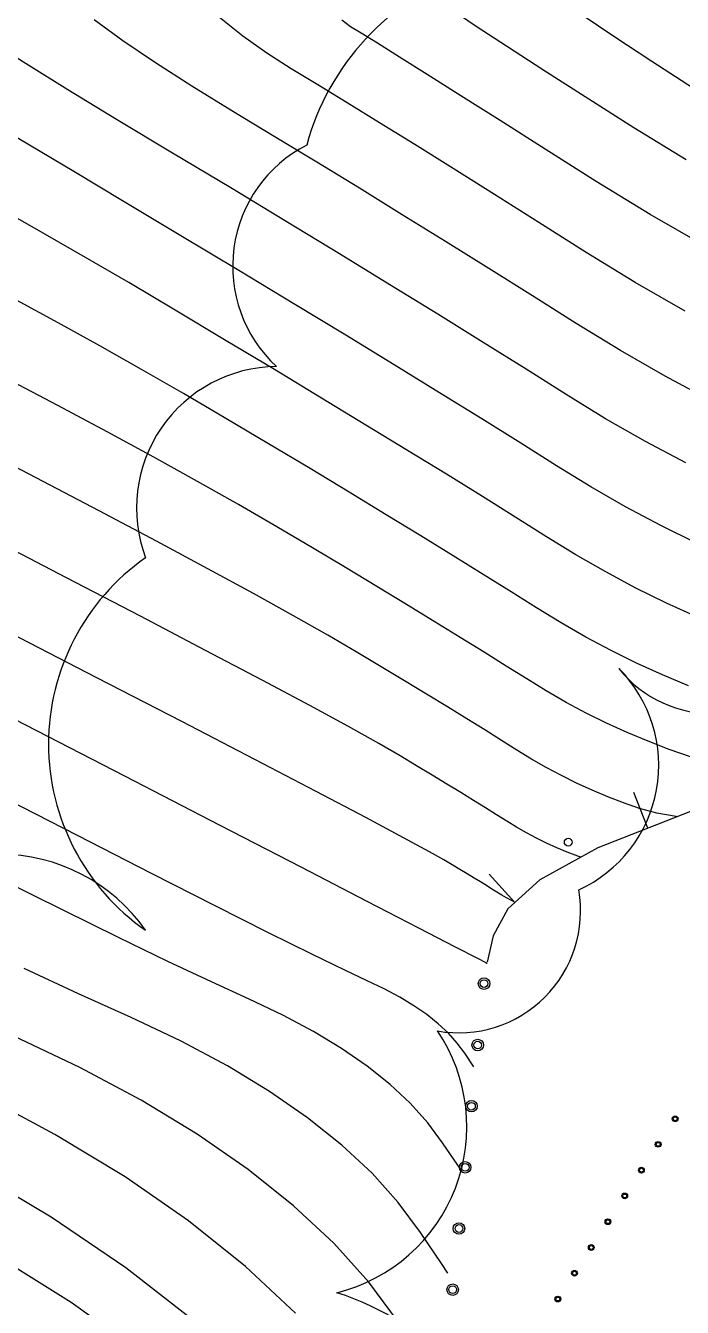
# Model space of a CAD drawing. Extents: x 351134 to 737836, y 2693212 to 3319468.
# Drawn here: x 528959 to 546052, y 2860390 to 2893756 of the extents above; entities that cross this region are included whole.
import ezdxf

# ---------------------------------------------------------------- set-up
doc = ezdxf.new("R2010")
doc.units = 0
doc.linetypes.add('0', pattern=[1, 1])
for name, color, linetype in [('00景观层', 10, 'CONTINUOUS'), ('01佛教小品', 2, 'CONTINUOUS'), ('01小品', 2, 'CONTINUOUS'), ('DGX', 8, 'CONTINUOUS'), ('地类界', 2, '0'), ('地貌3', 4, '0'), ('绿化', 3, 'CONTINUOUS')]:
    doc.layers.add(name, color=color, linetype=linetype)

msp = doc.modelspace()

# ---------------------------------------------------------------- linework, layer by layer
at = {"layer": '00景观层', "color": 1, "linetype": '0'}
for p, q in [((545153, 2872862, -189528), (544789, 2873794, -189528)), ((545153, 2872862, -189528), (544789, 2873794, -189528)), ((545153, 2872862, -189528), (544789, 2873794, -189528)), ((545153, 2872862, -189528), (544789, 2873794, -189528)), ((541693, 2870928, -189528), (541020, 2871668, -189528)), ((541693, 2870928, -189528), (541020, 2871668, -189528)), ((541693, 2870928, -189528), (541020, 2871668, -189528)), ((541693, 2870928, -189528), (541020, 2871668, -189528))]:
    msp.add_line(p, q, dxfattribs=at)
at = {"layer": '00景观层', "color": 1, "linetype": '0', "elevation": 6801}
msp.add_lwpolyline([(570308, 2879374), (564599, 2878054), (559115, 2876761), (554080, 2875519), (549721, 2874355), (546263, 2873295), (543854, 2872356), (542345, 2871521), (541511, 2870763), (541128, 2870058), (540969, 2869378)], dxfattribs=at)
msp.add_lwpolyline([(570308, 2879374), (564599, 2878054), (559115, 2876761), (554080, 2875519), (549721, 2874355), (546263, 2873295), (543854, 2872356), (542345, 2871521), (541511, 2870763), (541128, 2870058), (540969, 2869378)], dxfattribs=at)
msp.add_lwpolyline([(570308, 2879374), (564599, 2878054), (559115, 2876761), (554080, 2875519), (549721, 2874355), (546263, 2873295), (543854, 2872356), (542345, 2871521), (541511, 2870763), (541128, 2870058), (540969, 2869378)], dxfattribs=at)
msp.add_lwpolyline([(570308, 2879374), (564599, 2878054), (559115, 2876761), (554080, 2875519), (549721, 2874355), (546263, 2873295), (543854, 2872356), (542345, 2871521), (541511, 2870763), (541128, 2870058), (540969, 2869378)], dxfattribs=at)
at = {"layer": '00景观层', "color": 1, "linetype": '0'}
for centre, radius in [((543081, 2872500, -189528), 100), ((543081, 2872500, -189528), 100), ((543081, 2872500, -189528), 100), ((543081, 2872500, -189528), 100), ((540890, 2868818, -189528), 150), ((540890, 2868818, -189528), 150), ((540890, 2868818, -189528), 150), ((540890, 2868818, -189528), 150), ((540890, 2868818, -189528), 100), ((540890, 2868818, -189528), 100), ((540890, 2868818, -189528), 100), ((540890, 2868818, -189528), 100), ((540726, 2867218, -189528), 150), ((540726, 2867218, -189528), 150), ((540726, 2867218, -189528), 150), ((540726, 2867218, -189528), 150), ((540726, 2867218, -189528), 100), ((540726, 2867218, -189528), 100), ((540726, 2867218, -189528), 100), ((540726, 2867218, -189528), 100), ((540563, 2865626, -189528), 150), ((540563, 2865626, -189528), 150), ((540563, 2865626, -189528), 150), ((540563, 2865626, -189528), 150), ((540563, 2865626, -189528), 100), ((540563, 2865626, -189528), 100), ((540563, 2865626, -189528), 100), ((540563, 2865626, -189528), 100), ((545864, 2865300, -197015), 75), ((545864, 2865300, -197015), 75), ((545864, 2865300, -197015), 50), ((545864, 2865300, -197015), 50), ((545422, 2864634, -197015), 75), ((545422, 2864634, -197015), 75), ((545422, 2864634, -197015), 50), ((545422, 2864634, -197015), 50), ((540400, 2864035, -189528), 150), ((540400, 2864035, -189528), 150), ((540400, 2864035, -189528), 150), ((540400, 2864035, -189528), 150), ((540400, 2864035, -189528), 100), ((540400, 2864035, -189528), 100), ((540400, 2864035, -189528), 100), ((540400, 2864035, -189528), 100), ((544987, 2863962, -197015), 75), ((544987, 2863962, -197015), 75), ((544987, 2863962, -197015), 50), ((544987, 2863962, -197015), 50), ((544552, 2863291, -197015), 75), ((544552, 2863291, -197015), 75), ((544552, 2863291, -197015), 50), ((544552, 2863291, -197015), 50), ((540237, 2862443, -189528), 150), ((540237, 2862443, -189528), 150), ((540237, 2862443, -189528), 150), ((540237, 2862443, -189528), 150), ((540237, 2862443, -189528), 100), ((540237, 2862443, -189528), 100), ((540237, 2862443, -189528), 100), ((540237, 2862443, -189528), 100), ((544116, 2862620, -197015), 75), ((544116, 2862620, -197015), 75), ((544116, 2862620, -197015), 50), ((544116, 2862620, -197015), 50), ((543681, 2861949, -197015), 75), ((543681, 2861949, -197015), 75), ((543681, 2861949, -197015), 50), ((543681, 2861949, -197015), 50), ((543246, 2861278, -197015), 75), ((543246, 2861278, -197015), 75), ((543246, 2861278, -197015), 50), ((543246, 2861278, -197015), 50), ((540074, 2860851, 4328), 150), ((540074, 2860851, 4328), 150), ((540074, 2860851, 4328), 150), ((540074, 2860851, 4328), 150), ((540074, 2860851, 4328), 100), ((540074, 2860851, 4328), 100), ((540074, 2860851, 4328), 100), ((540074, 2860851, 4328), 100), ((542811, 2860607, -197015), 75), ((542811, 2860607, -197015), 75), ((542811, 2860607, -197015), 50), ((542811, 2860607, -197015), 50)]:
    msp.add_circle(centre, radius, dxfattribs=at)
at = {"layer": '00景观层', "color": 2, "linetype": '0'}
for centre, radius in [((545864, 2865300, -197015), 75), ((545864, 2865300, -197015), 75), ((545864, 2865300, -197015), 50), ((545864, 2865300, -197015), 50), ((545422, 2864634, -197015), 75), ((545422, 2864634, -197015), 75), ((545422, 2864634, -197015), 50), ((545422, 2864634, -197015), 50), ((544987, 2863962, -197015), 75), ((544987, 2863962, -197015), 75), ((544987, 2863962, -197015), 50), ((544987, 2863962, -197015), 50), ((544552, 2863291, -197015), 75), ((544552, 2863291, -197015), 75), ((544552, 2863291, -197015), 50), ((544552, 2863291, -197015), 50), ((544116, 2862620, -197015), 75), ((544116, 2862620, -197015), 75), ((544116, 2862620, -197015), 50), ((544116, 2862620, -197015), 50), ((543681, 2861949, -197015), 75), ((543681, 2861949, -197015), 75), ((543681, 2861949, -197015), 50), ((543681, 2861949, -197015), 50), ((543246, 2861278, -197015), 75), ((543246, 2861278, -197015), 75), ((543246, 2861278, -197015), 50), ((543246, 2861278, -197015), 50), ((542811, 2860607, -197015), 75), ((542811, 2860607, -197015), 75), ((542811, 2860607, -197015), 50), ((542811, 2860607, -197015), 50)]:
    msp.add_circle(centre, radius, dxfattribs=at)
at = {"layer": '01佛教小品', "color": 2, "linetype": '0'}
for centre, radius in [((545864, 2865300, -197015), 75), ((545864, 2865300, -197015), 50), ((545422, 2864634, -197015), 75), ((545422, 2864634, -197015), 50), ((544987, 2863962, -197015), 75), ((544987, 2863962, -197015), 50), ((544552, 2863291, -197015), 75), ((544552, 2863291, -197015), 50), ((544116, 2862620, -197015), 75), ((544116, 2862620, -197015), 50), ((543681, 2861949, -197015), 75), ((543681, 2861949, -197015), 50), ((543246, 2861278, -197015), 75), ((543246, 2861278, -197015), 50), ((542811, 2860607, -197015), 75), ((542811, 2860607, -197015), 50)]:
    msp.add_circle(centre, radius, dxfattribs=at)
at = {"layer": '01小品', "color": 2, "linetype": '0'}
for centre, radius in [((545864, 2865300, -197015), 75), ((545864, 2865300, -197015), 50), ((545422, 2864634, -197015), 75), ((545422, 2864634, -197015), 50), ((544987, 2863962, -197015), 75), ((544987, 2863962, -197015), 50), ((544552, 2863291, -197015), 75), ((544552, 2863291, -197015), 50), ((544116, 2862620, -197015), 75), ((544116, 2862620, -197015), 50), ((543681, 2861949, -197015), 75), ((543681, 2861949, -197015), 50), ((543246, 2861278, -197015), 75), ((543246, 2861278, -197015), 50), ((542811, 2860607, -197015), 75), ((542811, 2860607, -197015), 50)]:
    msp.add_circle(centre, radius, dxfattribs=at)
at = {"layer": 'DGX', "color": 8, "linetype": 'Continuous'}
for points, elevation in [([(546787, 2883998), (545607, 2884627), (544441, 2885295), (543290, 2886001), (542150, 2886722), (541015, 2887434), (539886, 2888139), (538763, 2888835), (537646, 2889522), (536534, 2890202), (535428, 2890873), (534327, 2891536), (533281, 2892178), (532335, 2892786), (531490, 2893361), (530747, 2893903)], 381000), ([(546123, 2886325), (544827, 2887067), (543549, 2887851), (542317, 2888631), (541163, 2889359), (540087, 2890034), (539088, 2890658), (538168, 2891229), (537325, 2891749), (536560, 2892216), (535872, 2892631), (535233, 2893039), (534611, 2893483), (534009, 2893964)], 380000), ([(546140, 2882371), (545091, 2882930), (544055, 2883523), (543032, 2884150), (541983, 2884812), (540868, 2885510), (539686, 2886243), (538438, 2887012), (537124, 2887815), (535743, 2888655), (534296, 2889530), (532783, 2890440), (531328, 2891316), (530058, 2892089), (528972, 2892758), (528070, 2893324)], 382000), ([(546422, 2880284), (545492, 2880743), (544575, 2881232), (543669, 2881751), (542774, 2882300), (541844, 2882887), (540830, 2883520), (539733, 2884199), (538552, 2884924), (537289, 2885696), (535942, 2886514), (534511, 2887378), (532998, 2888288), (531523, 2889172), (530210, 2889956), (529059, 2890640), (528069, 2891224)], 383000), ([(546447, 2878354), (545641, 2878722), (544845, 2879116), (544059, 2879535), (543283, 2879979), (542516, 2880449), (541719, 2880952), (540850, 2881495), (539910, 2882077), (538899, 2882698), (537816, 2883359), (536662, 2884060), (535436, 2884801), (534139, 2885581), (532848, 2886352), (531641, 2887066), (530518, 2887723), (529478, 2888323), (528522, 2888866)], 384000), ([(546212, 2876568), (545532, 2876854), (544861, 2877160), (544198, 2877488), (543543, 2877837), (542896, 2878207), (542258, 2878599), (541594, 2879018), (540870, 2879470), (540087, 2879954), (539245, 2880472), (538343, 2881023), (537382, 2881607), (536361, 2882223), (535281, 2882873), (534173, 2883532), (533072, 2884176), (531976, 2884806), (530886, 2885421), (529802, 2886022), (528724, 2886608)], 385000), ([(546267, 2874720), (545711, 2874914), (545161, 2875125), (544617, 2875353), (544081, 2875598), (543551, 2875860), (543027, 2876139), (542510, 2876436), (542000, 2876749), (541469, 2877083), (540891, 2877445), (540265, 2877832), (539591, 2878246), (538870, 2878686), (538102, 2879153), (537286, 2879646), (536422, 2880165), (535499, 2880712), (534503, 2881286), (533435, 2881889), (532295, 2882520), (531083, 2883179), (529798, 2883866), (528442, 2884581)], 386000), ([(545921, 2873162), (545895, 2873165), (545387, 2873256), (544938, 2873379), (544521, 2873524), (544109, 2873682), (543702, 2873853), (543300, 2874037), (542903, 2874233), (542511, 2874442), (542124, 2874664), (541742, 2874898), (541344, 2875149), (540911, 2875420), (540442, 2875710), (539937, 2876020), (539397, 2876350), (538822, 2876699), (538211, 2877068), (537564, 2877457), (536824, 2877892), (535934, 2878396), (534894, 2878972), (533704, 2879618), (532364, 2880335), (530873, 2881123), (529233, 2881981), (527442, 2882910)], 387000), ([(543406, 2872108), (543332, 2872134), (543058, 2872239), (542787, 2872353), (542520, 2872475), (542256, 2872605), (541995, 2872744), (541738, 2872892), (541483, 2873048), (541219, 2873215), (540931, 2873394), (540619, 2873587), (540284, 2873794), (539925, 2874013), (539542, 2874245), (539135, 2874491), (538705, 2874750), (538149, 2875071), (537365, 2875507), (536353, 2876055), (535113, 2876717), (533644, 2877492), (531948, 2878380), (530023, 2879382), (527871, 2880497)], 388000), ([(541699, 2870933), (541609, 2870978), (541479, 2871047), (541351, 2871120), (541225, 2871197), (541094, 2871280), (540951, 2871369), (540796, 2871465), (540630, 2871567), (540452, 2871676), (540262, 2871792), (540060, 2871913), (539847, 2872042), (539474, 2872251), (538796, 2872617), (537812, 2873138), (536521, 2873815), (534925, 2874649), (533023, 2875638), (530814, 2876782), (528300, 2878083)], 389000), ([(540964, 2869337), (540962, 2869340), (540960, 2869344), (540956, 2869347), (540952, 2869351), (540948, 2869355), (540943, 2869358), (540937, 2869361), (540931, 2869364), (540925, 2869368), (540728, 2869469), (540149, 2869768), (539190, 2870263), (537850, 2870956), (536128, 2871845), (534025, 2872932), (531542, 2874216), (528677, 2875696)], 390000), ([(540625, 2866655), (540388, 2867006), (540193, 2867270), (539962, 2867525), (539698, 2867772), (539398, 2868012), (539064, 2868243), (538695, 2868467), (538291, 2868682), (537852, 2868890), (537263, 2869165), (536406, 2869581), (535282, 2870140), (533891, 2870841), (532233, 2871684), (530308, 2872670), (528115, 2873797)], 391000), ([(533296, 2860071), (531567, 2861420), (529621, 2862738), (527460, 2864024), (525083, 2865279), (522489, 2866501), (519939, 2867642), (517690, 2868650), (515744, 2869526), (514100, 2870269), (512758, 2870879), (511719, 2871358), (510982, 2871703), (510546, 2871916), (510267, 2872071), (510084, 2872185)], 396000), ([(540286, 2863969), (540206, 2864088), (539813, 2864673), (539426, 2865195), (538969, 2865702), (538443, 2866193), (537848, 2866669), (537184, 2867128), (536452, 2867572), (535650, 2868000), (534780, 2868412), (533798, 2868860), (532663, 2869395), (531375, 2870017), (529933, 2870727), (528338, 2871523)], 392000), ([(531645, 2859441), (530146, 2860514), (528412, 2861602), (526444, 2862705), (524243, 2863823), (521806, 2864956), (519397, 2866029), (517275, 2866965), (515441, 2867766), (513894, 2868432), (512635, 2868961), (511663, 2869354), (511658, 2869356)], 397000), ([(539946, 2861283), (539780, 2861530), (539239, 2862339), (538659, 2863121), (537975, 2863880), (537188, 2864615), (536298, 2865326), (535305, 2866013), (534209, 2866677), (533010, 2867318), (531707, 2867934), (530333, 2868556), (528920, 2869209)], 393000), ([(538664, 2860006), (537891, 2861047), (536981, 2862057), (535934, 2863036), (534748, 2863983), (533426, 2864898), (531966, 2865783), (530369, 2866635), (528634, 2867457)], 394000), ([(535987, 2860235), (534679, 2861457), (533199, 2862640), (531547, 2863784), (529723, 2864888), (527728, 2865953)], 395000)]:
    msp.add_lwpolyline(points, dxfattribs=dict(at, elevation=elevation))
for points in [[(546639, 2888022), (545214, 2888839), (543807, 2889702), (542484, 2890540), (541311, 2891283), (540287, 2891930), (539414, 2892481), (538690, 2892936), (538116, 2893296), (537691, 2893559), (537417, 2893727), (537185, 2893900)], [(546152, 2890260), (544786, 2891095), (543521, 2891899), (542417, 2892608), (541472, 2893221), (540688, 2893737), (540063, 2894157)], [(546344, 2892121), (545257, 2892818), (544291, 2893453), (543447, 2894026)]]:
    msp.add_lwpolyline(points, dxfattribs=at)
at = {"layer": '地类界', "color": 1, "linetype": '0'}
for centre, radius in [((540890, 2868818, -189528), 150), ((540890, 2868818, -189528), 150), ((540890, 2868818, -189528), 150), ((540890, 2868818, -189528), 150), ((540890, 2868818, -189528), 100), ((540890, 2868818, -189528), 100), ((540890, 2868818, -189528), 100), ((540890, 2868818, -189528), 100), ((540726, 2867218, -189528), 150), ((540726, 2867218, -189528), 150), ((540726, 2867218, -189528), 150), ((540726, 2867218, -189528), 150), ((540726, 2867218, -189528), 100), ((540726, 2867218, -189528), 100), ((540726, 2867218, -189528), 100), ((540726, 2867218, -189528), 100), ((540563, 2865626, -189528), 150), ((540563, 2865626, -189528), 150), ((540563, 2865626, -189528), 150), ((540563, 2865626, -189528), 150), ((540563, 2865626, -189528), 100), ((540563, 2865626, -189528), 100), ((540563, 2865626, -189528), 100), ((540563, 2865626, -189528), 100), ((545864, 2865300, -197015), 75), ((545864, 2865300, -197015), 75), ((545864, 2865300, -197015), 50), ((545864, 2865300, -197015), 50), ((545422, 2864634, -197015), 75), ((545422, 2864634, -197015), 75), ((545422, 2864634, -197015), 50), ((545422, 2864634, -197015), 50), ((540400, 2864035, -189528), 150), ((540400, 2864035, -189528), 150), ((540400, 2864035, -189528), 150), ((540400, 2864035, -189528), 150), ((540400, 2864035, -189528), 100), ((540400, 2864035, -189528), 100), ((540400, 2864035, -189528), 100), ((540400, 2864035, -189528), 100), ((544987, 2863962, -197015), 75), ((544987, 2863962, -197015), 75), ((544987, 2863962, -197015), 50), ((544987, 2863962, -197015), 50), ((544552, 2863291, -197015), 75), ((544552, 2863291, -197015), 75), ((544552, 2863291, -197015), 50), ((544552, 2863291, -197015), 50), ((540237, 2862443, -189528), 150), ((540237, 2862443, -189528), 150), ((540237, 2862443, -189528), 150), ((540237, 2862443, -189528), 150), ((540237, 2862443, -189528), 100), ((540237, 2862443, -189528), 100), ((540237, 2862443, -189528), 100), ((540237, 2862443, -189528), 100), ((544116, 2862620, -197015), 75), ((544116, 2862620, -197015), 75), ((544116, 2862620, -197015), 50), ((544116, 2862620, -197015), 50), ((543681, 2861949, -197015), 75), ((543681, 2861949, -197015), 75), ((543681, 2861949, -197015), 50), ((543681, 2861949, -197015), 50), ((543246, 2861278, -197015), 75), ((543246, 2861278, -197015), 75), ((543246, 2861278, -197015), 50), ((543246, 2861278, -197015), 50), ((540074, 2860851, 4328), 150), ((540074, 2860851, 4328), 150), ((540074, 2860851, 4328), 150), ((540074, 2860851, 4328), 150), ((540074, 2860851, 4328), 100), ((540074, 2860851, 4328), 100), ((540074, 2860851, 4328), 100), ((540074, 2860851, 4328), 100), ((542811, 2860607, -197015), 75), ((542811, 2860607, -197015), 75), ((542811, 2860607, -197015), 50), ((542811, 2860607, -197015), 50)]:
    msp.add_circle(centre, radius, dxfattribs=at)
at = {"layer": '地貌3', "color": 1, "linetype": '0'}
for p, q in [((545153, 2872862, -189528), (544789, 2873794, -189528)), ((545153, 2872862, -189528), (544789, 2873794, -189528)), ((545153, 2872862, -189528), (544789, 2873794, -189528)), ((545153, 2872862, -189528), (544789, 2873794, -189528)), ((541693, 2870928, -189528), (541020, 2871668, -189528)), ((541693, 2870928, -189528), (541020, 2871668, -189528)), ((541693, 2870928, -189528), (541020, 2871668, -189528)), ((541693, 2870928, -189528), (541020, 2871668, -189528))]:
    msp.add_line(p, q, dxfattribs=at)
at = {"layer": '地貌3', "color": 1, "linetype": '0', "elevation": 6801}
msp.add_lwpolyline([(570308, 2879374), (564599, 2878054), (559115, 2876761), (554080, 2875519), (549721, 2874355), (546263, 2873295), (543854, 2872356), (542345, 2871521), (541511, 2870763), (541128, 2870058), (540969, 2869378)], dxfattribs=at)
msp.add_lwpolyline([(570308, 2879374), (564599, 2878054), (559115, 2876761), (554080, 2875519), (549721, 2874355), (546263, 2873295), (543854, 2872356), (542345, 2871521), (541511, 2870763), (541128, 2870058), (540969, 2869378)], dxfattribs=at)
msp.add_lwpolyline([(570308, 2879374), (564599, 2878054), (559115, 2876761), (554080, 2875519), (549721, 2874355), (546263, 2873295), (543854, 2872356), (542345, 2871521), (541511, 2870763), (541128, 2870058), (540969, 2869378)], dxfattribs=at)
msp.add_lwpolyline([(570308, 2879374), (564599, 2878054), (559115, 2876761), (554080, 2875519), (549721, 2874355), (546263, 2873295), (543854, 2872356), (542345, 2871521), (541511, 2870763), (541128, 2870058), (540969, 2869378)], dxfattribs=at)
at = {"layer": '地貌3', "color": 1, "linetype": '0'}
msp.add_circle((543081, 2872500, -189528), 100, dxfattribs=at)
msp.add_circle((543081, 2872500, -189528), 100, dxfattribs=at)
msp.add_circle((543081, 2872500, -189528), 100, dxfattribs=at)
msp.add_circle((543081, 2872500, -189528), 100, dxfattribs=at)
at = {"layer": '绿化', "linetype": 'Continuous', "flags": 128}
for points in [[(581637, 2893007, 0.520567), (574295, 2894055, 0.520567), (568789, 2888813, 0.520567), (565380, 2891434, 0.520567), (560660, 2894841, 0.520567), (558300, 2895627, 0.520567), (546501, 2894317, 0.520567), (536275, 2890648, 0.520567), (535488, 2884882, 0.520567), (532079, 2879903, 0.520567), (532079, 2870206, 0.520567), (524475, 2870206, 0.520567)], [(540732, 2848716, 0.520567), (537061, 2860772, 0.520567), (539683, 2867586, 0.520567), (543354, 2871255, 0.520567), (544403, 2877020, 0.520567), (549385, 2877282, 0.520567), (552532, 2877806, 0.520567), (562758, 2880427, 0.520567), (564331, 2883310, 0.520567), (569837, 2883572, 0.520567), (574557, 2884620, 0.520567), (580326, 2884620, 0.520567)]]:
    msp.add_lwpolyline(points, format="xyb", dxfattribs=at)

doc.saveas('drawing.dxf')
